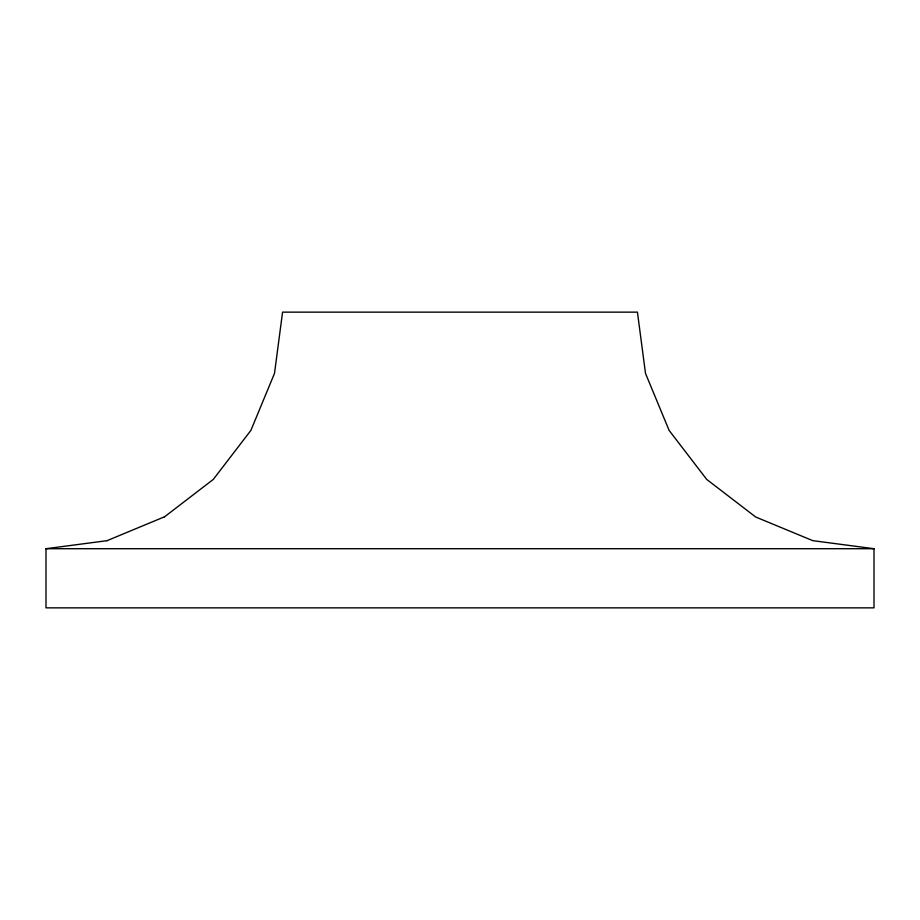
<?xml version="1.0" encoding="UTF-8"?>
<svg xmlns="http://www.w3.org/2000/svg" width="920" height="920" viewBox="0 0 920 920"><rect width="100%" height="100%" fill="white"/><g stroke="black" fill="none" stroke-linecap="round" stroke-linejoin="round"><path stroke-width="1.38" d="M164.289 517.017L213.279 479.423L250.872 430.433L274.505 373.37L282.566 312.144L637.433 312.144L645.495 373.37L669.127 430.433L706.721 479.423L755.711 517.017L812.774 540.649L874 548.711L874 607.856L46 607.856L46 548.711L107.226 540.649M107.076 540.649L164.001 517.017M46 548.711L874 548.711"/></g></svg>
